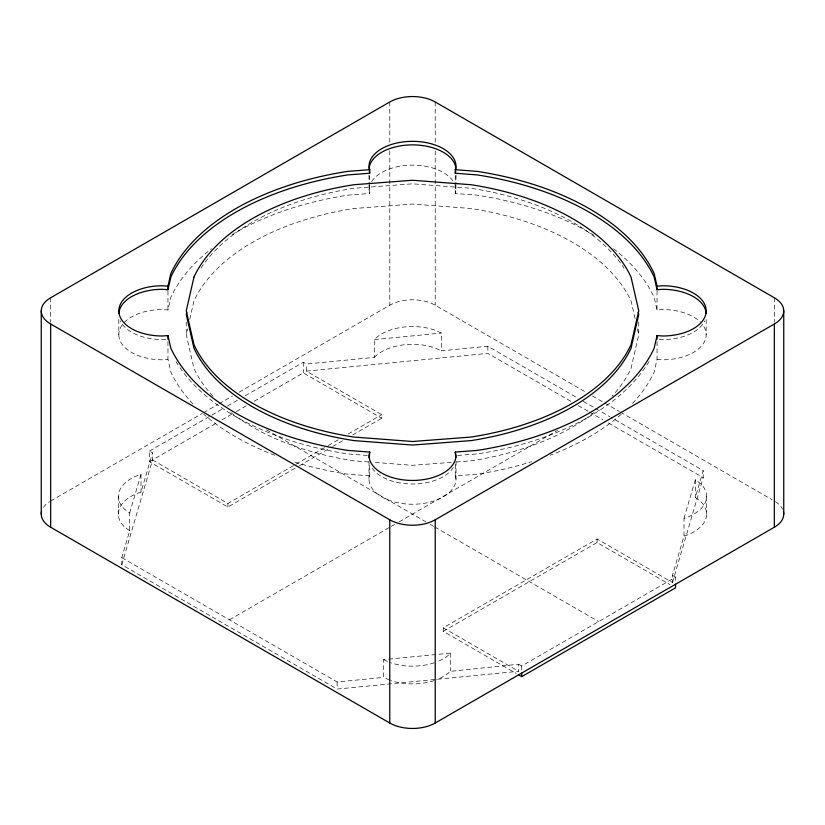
<?xml version="1.0" encoding="UTF-8"?>
<svg xmlns="http://www.w3.org/2000/svg" width="825" height="825" viewBox="0 0 825 825"><rect width="100%" height="100%" fill="white"/><g stroke="black" fill="none" stroke-linecap="round" stroke-linejoin="round"><path stroke-width="0.62" stroke-dasharray="4.12 3.09" d="M118.821 319.502L118.821 334.682A43.508 25.121 0 0 1 162.329 309.561L167.96 309.994L170.858 297.299A250.171 144.437 0 0 1 211.489 248.707M212.891 396.165A226.246 130.618 0 0 1 193.968 368.486L186.254 334.682L187.605 328.783M189.76 319.347L193.968 300.877A226.246 130.618 0 0 1 353.946 208.519L412.5 204.064L471.054 208.519A226.246 130.618 0 0 1 631.032 300.877L635.24 319.347M456.008 461.402L456.008 479.119A43.508 25.121 0 0 1 412.5 504.24A43.508 25.121 0 0 1 368.992 479.119L369.734 475.87L369.734 464.475M594.041 235.311A250.171 144.437 0 0 0 477.252 195.174L455.266 193.504L456.008 185.192M638.746 322.028L638.746 334.682L631.032 368.486A226.246 130.618 0 0 1 612.109 396.165M657.04 341.653L657.04 359.38L654.143 372.065A250.171 144.437 0 0 1 631.96 404.023M129.659 513.006L140.993 474.396L140.137 474.602A43.508 25.121 0 0 0 124.214 508.912L129.659 513.006L129.659 530.774L121.77 557.638L121.77 564.743L337.126 689.071L518.636 671.313L518.636 664.208L450.182 671.364A43.508 25.121 0 0 1 436.662 679.697M129.659 530.774L124.214 526.68A43.508 25.121 0 0 1 140.137 492.36L140.993 492.164L152.542 452.843L149.459 451.058L149.459 461.722L227.917 507.014L298.134 466.465M121.77 564.743L152.542 459.948L152.542 452.843M684.007 518.317L695.341 479.696L700.786 483.79A43.508 25.121 0 0 1 684.863 518.11L684.007 518.317L684.007 536.075L672.458 575.396L672.458 582.502L597.083 538.983L443.262 627.794L443.262 631.342L516.192 673.447M684.007 536.075L684.863 535.868A43.508 25.121 0 0 0 700.786 501.559L695.341 497.465L703.23 470.601L611.088 417.409M672.458 582.502L703.23 477.706L703.23 470.601M245.324 395.722L303.28 362.257L306.364 364.031L374.468 357.369L374.818 339.106A43.508 25.121 0 0 1 434.249 329.918L441.344 333.063L441.344 350.821L487.874 346.263L577.789 398.176M374.468 357.369L374.818 356.874A43.508 25.121 0 0 1 434.249 347.676L441.344 350.821M388.699 659.154L450.532 653.111L450.182 653.596A43.508 25.121 0 0 1 436.662 661.928M50.665 501.002L202.373 413.407M203.486 412.768L217.986 404.394M219.11 403.745L232.495 396.021M239.188 392.153L389.782 305.209A32.134 18.552 0 0 1 435.218 305.209L585.812 392.153M149.459 451.058L210.767 415.666M211.881 415.027L223.028 408.592M227.483 406.013L238.631 399.578M149.459 461.722L216.346 423.112M221.915 419.894L235.29 412.17M236.404 411.52L246.438 405.735M254.244 401.228L303.28 372.91L381.738 418.203L381.738 414.655L306.364 371.137L306.364 364.031M152.542 459.948L227.917 503.456L294.793 464.846M295.907 464.207L327.113 446.181M328.226 445.541L339.374 439.106M348.294 433.96L381.738 414.655M299.248 465.826L331.578 447.16M332.692 446.521L343.839 440.086M352.749 434.94L381.738 418.203M229.453 619.802L390.173 527.01M391.298 526.36L394.639 524.432M399.104 521.854L557.597 430.341M443.262 631.342L597.083 542.541L670.013 584.636M518.636 664.208L521.72 665.981L675.541 577.17L675.541 581.903M374.468 339.601L441.344 333.063M306.364 371.137L487.874 353.368L571.56 401.692M389.73 680.109L383.656 677.418L383.656 659.649L387.441 659.278M121.77 557.638L337.126 681.966L383.656 677.418M369.734 175.787L369.734 193.504L347.748 195.174A250.171 144.437 0 0 0 230.959 235.311M165.712 339.302L162.329 339.549A43.508 25.121 0 0 1 120.306 320.935M613.511 248.707A250.171 144.437 0 0 1 654.143 297.299L657.04 309.994L662.671 309.561A43.508 25.121 0 0 1 700.353 322.121M193.04 404.023A250.171 144.437 0 0 1 170.858 372.065L167.96 359.38L162.329 359.803A43.508 25.121 0 0 1 118.821 334.682M457.71 455.431L477.252 453.946A250.171 144.437 0 0 0 649.11 361.35M451.358 462.351L412.5 465.3L373.642 462.351M456.287 461.979L471.054 460.855A226.246 130.618 0 0 0 595.557 411.448M455.266 464.475L455.266 475.87L477.252 474.2A250.171 144.437 0 0 0 531.805 461.639M659.288 339.302L662.671 339.549A43.508 25.121 0 0 0 704.694 320.935M657.04 359.38L662.671 359.803A43.508 25.121 0 0 0 702.096 324.06M367.29 455.431L347.748 453.946A250.171 144.437 0 0 1 175.89 361.35M368.713 461.979L353.946 460.855A226.246 130.618 0 0 1 229.443 411.448M369.734 475.87L347.748 474.2A250.171 144.437 0 0 1 293.195 461.639M383.656 659.649L389.73 662.341M592.505 396.021L603.663 402.466M604.777 403.105L619.286 411.479M620.4 412.118L772.107 499.713M583.337 401.383L609.984 416.769M578.253 405.549L588.297 411.355M589.411 411.995L602.807 419.729M608.386 422.947L703.23 477.706M672.458 575.396L675.541 577.17M266.496 429.825L425.875 521.843M430.33 524.411L433.672 526.34M434.796 526.989L598.63 621.576M443.262 627.794L518.636 671.313M637.395 328.783L638.746 334.682M455.266 475.87L456.008 479.119M368.992 185.192L369.734 193.504M774.335 297.763L774.335 322.204M706.613 496.351L706.613 514.119M706.179 319.502L706.179 334.682M695.341 479.696L695.341 497.465M657.04 291.008L657.04 309.994M597.083 538.983L597.083 542.541M521.72 665.981L521.72 671.901M487.874 346.263L487.874 353.368M456.008 175.065L456.008 183.923M455.266 175.787L455.266 193.504M450.532 653.111L450.532 670.869M435.218 101.98L435.218 143.138M435.218 150.851L435.218 305.209M389.782 101.98L389.782 143.138M389.782 150.851L389.782 305.209M368.992 175.065L368.992 183.923M368.992 461.402L368.992 479.119M337.126 681.966L337.126 689.071M303.28 362.257L303.28 372.91M227.917 503.456L227.917 507.014M186.254 322.028L186.254 334.682M167.96 291.008L167.96 309.994M167.96 341.653L167.96 359.38M140.993 474.396L140.993 492.164M118.388 496.351L118.388 514.119M50.665 297.763L50.665 322.204M43.385 507.468A32.134 18.552 0 0 1 49.51 501.703M775.49 501.703A32.134 18.552 0 0 1 782.657 509.314M453.389 467.455A43.508 25.121 0 0 1 412.5 483.986A43.508 25.121 0 0 1 371.611 467.455M201.001 268.053A226.246 130.618 0 0 1 353.946 188.265L412.5 183.82L471.054 188.265A226.246 130.618 0 0 1 623.999 268.053M434.249 680.553A43.508 25.121 0 0 1 390.751 680.553M434.249 662.795A43.508 25.121 0 0 1 390.751 662.795M621.246 414.284A250.171 144.437 0 0 1 550.182 455.276M274.818 455.276A250.171 144.437 0 0 1 203.754 414.284M368.992 190.245A43.508 25.121 0 0 1 370.477 183.748M371.611 181.665A43.508 25.121 0 0 1 414.397 165.155A43.508 25.121 0 0 1 454.523 183.748M454.977 184.81A43.508 25.121 0 0 1 456.008 190.245"/><path stroke-width="1.24" d="M167.96 289.74L167.96 286.192L170.858 273.498A250.171 144.437 0 0 1 347.748 171.373L369.734 169.703L369.734 173.25L347.748 174.921A250.171 144.437 0 0 0 170.858 277.056L167.96 289.74L162.329 289.317A43.508 25.121 0 0 0 118.862 313.345M186.801 312.077L186.254 314.438L193.968 348.243A226.246 130.618 0 0 0 353.946 440.602L412.5 445.057L471.054 440.602A226.246 130.618 0 0 0 631.032 348.243L638.746 314.438L638.199 312.077M167.96 286.192L162.329 285.759A43.508 25.121 0 0 0 118.821 310.881A43.508 25.121 0 0 0 162.329 336.002L167.96 335.579L170.858 348.263A250.171 144.437 0 0 0 347.748 450.398L369.734 452.069L368.992 455.317A43.508 25.121 0 0 0 412.5 480.439A43.508 25.121 0 0 0 456.008 455.317L455.266 452.069L477.252 450.398A250.171 144.437 0 0 0 654.143 348.263L657.04 335.579L662.671 336.002A43.508 25.121 0 0 0 706.179 310.881A43.508 25.121 0 0 0 662.671 285.759L657.04 286.192L654.143 273.498A250.171 144.437 0 0 0 477.252 171.373L455.266 169.703L455.266 173.25L477.252 174.921A250.171 144.437 0 0 1 654.143 277.056L657.04 289.74L662.671 289.317A43.508 25.121 0 0 1 706.138 313.345M369.239 457.782L369.734 452.069M455.266 169.703L456.008 166.444A43.508 25.121 0 0 0 412.5 141.333A43.508 25.121 0 0 0 368.992 166.444L369.734 169.703M455.266 173.25L455.761 171.084M50.665 323.998L389.782 519.791A32.134 18.552 0 0 0 435.218 519.791L774.335 323.998A32.134 18.552 0 0 0 774.335 297.763L435.218 101.98A32.134 18.552 0 0 0 389.782 101.98L50.665 297.763A32.134 18.552 0 0 0 50.665 323.998L50.665 527.237L389.782 723.02A32.134 18.552 0 0 0 435.218 723.02L774.335 527.237A32.134 18.552 0 0 0 783.472 511.696M518.399 674.726L521.72 676.634L675.541 587.833L675.541 584.275M455.761 457.782L455.266 452.069M369.239 171.084L369.734 173.25M783.75 310.881L783.75 514.119M774.335 323.998L774.335 527.237M657.04 286.192L657.04 289.74M657.04 335.579L657.04 339.127M521.72 673.087L521.72 676.634M435.218 519.791L435.218 723.02M389.782 519.791L389.782 723.02M167.96 335.579L167.96 339.127M41.25 310.881L41.25 514.119M50.665 527.237A32.134 18.552 0 0 1 41.528 511.696M369.033 168.908A43.508 25.121 0 0 1 412.5 144.88A43.508 25.121 0 0 1 455.967 168.908M193.968 277.076L186.254 310.881L193.968 344.685A226.246 130.618 0 0 0 353.946 437.054L412.5 441.499L471.054 437.054A226.246 130.618 0 0 0 631.032 344.685L638.746 310.881L631.032 277.076A226.246 130.618 0 0 0 471.054 184.718L412.5 180.263L353.946 184.718A226.246 130.618 0 0 0 193.968 277.076"/></g></svg>
